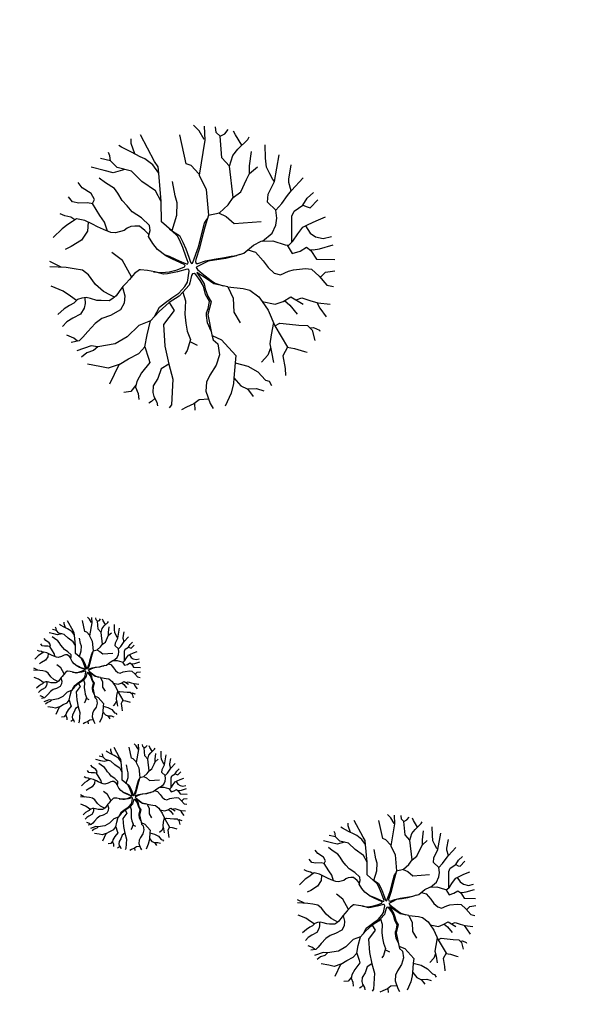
# Model space of a CAD drawing. Extents: x 99089 to 101049, y 99298 to 100905.
# Drawn here: x 100249.4 to 100342, y 99825.6 to 99987.9 of the extents above; entities that cross this region are included whole.
import ezdxf

# ---------------------------------------------------------------- set-up
doc = ezdxf.new("R2010")
doc.units = 0
for name, color, linetype in [('Survey Exist Alignments', 7, 'Continuous'), ('Survey Exist Pavement', 7, 'Continuous'), ('Survey Exist Surface', 7, 'Continuous'), ('Survey Exist Trees', 7, 'Continuous')]:
    doc.layers.add(name, color=color, linetype=linetype)

msp = doc.modelspace()

# ---------------------------------------------------------------- linework, layer by layer
at = {"layer": 'Survey Exist Alignments'}
msp.add_arc((104126.05, 103414.75), 5072.41, 220.50332, 222.69721, dxfattribs=at)
at = {"layer": 'Survey Exist Pavement'}
for radius in [5061.41, 5083.41]:
    msp.add_arc((104126.05, 103414.75), radius, 220.50332, 222.69721, dxfattribs=at)
at = {"layer": 'Survey Exist Surface'}
msp.add_arc((104126.05, 103414.75), 5091.41, 220.50332, 222.69721, dxfattribs=at)
at = {"layer": 'Survey Exist Trees'}
for points in [[(100279.53, 99968.33), (100278.7, 99969.75), (100277.81, 99970.68)], [(100279.54, 99970.53), (100279.63, 99968.19), (100278.7, 99962.49), (100279.86, 99960.11), (100280.22, 99955.95), (100282.05, 99956.33), (100283.44, 99957.61), (100284.27, 99958.8), (100283.7, 99963.96), (100282.42, 99965.34), (100282.13, 99968.85), (100281.52, 99969.45), (100281.4, 99970.37)], [(100282.13, 99968.85), (100282.93, 99969.23), (100283.45, 99969.93)], [(100268.17, 99965.97), (100267.57, 99967.67), (100267.58, 99968.42)], [(100272.54, 99954.82), (100272.48, 99958.17), (100272.1, 99962.81), (100272.02, 99963.83), (100271.43, 99964.7), (100269.1, 99969.08)], [(100278.64, 99962.71), (100277.41, 99964.04), (100276.57, 99964.36), (100275.56, 99969.11)], [(100283.7, 99963.95), (100284.21, 99965.71), (100285.04, 99966.76), (100286.68, 99968.33), (100286.88, 99968.76)], [(100285.68, 99967.38), (100284.67, 99969.07), (100284.34, 99969.69)], [(100272.1, 99962.81), (100271.15, 99964.16), (100269.81, 99965.13), (100269.06, 99965.5), (100267.64, 99966.25), (100266, 99967.07), (100265.59, 99967.35)], [(100291.02, 99961.46), (100290.77, 99961.75), (100290.25, 99962.72), (100289.73, 99963.77), (100289.58, 99965.26), (100289.5, 99967.42)], [(100272.48, 99958.17), (100271.58, 99959.9), (100269.35, 99961.47), (100267.64, 99963.11), (100265.32, 99963.71), (100264.21, 99964.83), (100262.56, 99965.19)], [(100264.21, 99964.83), (100264.11, 99965.66), (100263.87, 99966.21)], [(100286.97, 99962.73), (100286.97, 99963.99), (100287.27, 99966.38)], [(100289.09, 99951.68), (100290.68, 99952.96), (100291.28, 99954.31), (100291.42, 99955.44), (100291.28, 99956.74), (100289.87, 99958.05), (100289.99, 99959.35), (100291.02, 99961.46), (100291.78, 99965.81)], [(100266.54, 99963.4), (100264.65, 99962.89), (100263.16, 99963.27), (100261.06, 99963.8)], [(100284.27, 99958.82), (100285.54, 99959.74), (100286.44, 99961.76), (100286.97, 99962.73), (100288.24, 99963.84)], [(100293.77, 99959.89), (100293.38, 99961.3), (100293.38, 99961.82), (100293.78, 99964.16)], [(100271.89, 99950.32), (100271.89, 99950.32), (100271.12, 99951.31), (100270.45, 99952.44), (100270.67, 99953.41), (100270.6, 99954.23), (100269.26, 99955.5), (100267.77, 99956.47), (100266.95, 99957.44), (100266.13, 99958.34), (100265.39, 99959.53), (100264.87, 99960.28), (100263.38, 99961.25), (100262.33, 99962)], [(100291.28, 99956.75), (100292.25, 99957.87), (100293.15, 99959.14), (100293.83, 99959.96), (100295.72, 99962.04)], [(100263.72, 99953.31), (100263.21, 99954.76), (100262.47, 99955.88), (100261.28, 99957.82), (100261.58, 99958.49), (100261.06, 99959.46), (100259.57, 99960.43), (100258.9, 99961.3)], [(100274.28, 99953.4), (100275.08, 99955.94), (100275.09, 99957.96), (100274.79, 99959.08), (100274.35, 99961.47)], [(100261.29, 99957.8), (100260.46, 99957.97), (100259.04, 99957.9), (100258, 99958.12), (100257.35, 99958.93)], [(100293.88, 99951.52), (100293.89, 99955.75), (100294.24, 99956.6), (100295.68, 99957.56), (100296.41, 99958.73), (100297.42, 99959.65)], [(100295.69, 99957.57), (100296.36, 99957.27), (100296.88, 99957.12), (100298.12, 99958.44)], [(100270.51, 99952.72), (100269.85, 99953.41), (100268.96, 99954.15), (100268.21, 99954.15), (100267.54, 99954.08), (100266.94, 99953.78), (100266.42, 99953.41), (100265, 99953.04), (100264.25, 99953.11), (100263.06, 99953.56), (100262.09, 99954.01), (100261.27, 99954.46), (100260, 99955.06), (100258.66, 99955.36), (100257.99, 99954.91), (100257.24, 99954.39), (100256.27, 99953.72), (100254.8, 99952.29)], [(100258.35, 99955.15), (100257.69, 99955.58), (100256.72, 99955.81), (100255.99, 99956.14)], [(100273.87, 99953.65), (100274.81, 99953.06), (100275.5, 99952.63), (100276.05, 99951.5), (100276.54, 99950.41), (100277.01, 99949.05), (100277.3, 99948.23), (100277.44, 99948.04), (100277.65, 99948.1), (100277.86, 99948.64), (100278.19, 99949.55), (100278.63, 99950.74), (100278.99, 99952.2), (100279.32, 99953.59), (100279.6, 99954.61), (100280.02, 99955.32)], [(100280.22, 99955.95), (100279.62, 99953.99), (100279.23, 99952.35), (100278.77, 99950.52), (100278.19, 99948.65), (100278.1, 99948.36), (100278.22, 99948.03), (100278.48, 99948), (100279.76, 99948.45), (100281.19, 99948.73), (100282.85, 99948.99), (100283.93, 99949.23), (100284.86, 99949.33)], [(100281.88, 99956.3), (100283.11, 99955.71), (100284.43, 99954.57), (100288.84, 99954.91)], [(100285.37, 99949.5), (100286.04, 99949.73), (100287.61, 99951), (100288.88, 99951.67), (100290.75, 99951.75), (100292.76, 99951.07), (100293.36, 99951), (100294.03, 99951.67), (100294.85, 99952.86), (100295.68, 99953.98), (100296.57, 99954.43), (100297.84, 99955.03), (100299.4, 99955.66)], [(100260.55, 99954.8), (100260.45, 99953.34), (100259.47, 99951.85), (100257.75, 99950.8), (100256.79, 99950.29)], [(100273.01, 99949.49), (100273.78, 99949.23), (100274.83, 99948.73), (100275.81, 99948.3), (100276.66, 99947.94), (100276.86, 99947.95), (100276.94, 99948.18), (100276.61, 99949.07), (100276.03, 99950.64), (100275.49, 99951.91), (100275.15, 99952.52), (100274.16, 99953.4), (100272.54, 99954.82)], [(100296.1, 99954.19), (100296.87, 99953.01), (100297.76, 99952.41), (100299.03, 99952.11), (100300.37, 99952.43)], [(100293.11, 99951.03), (100293.95, 99949.65), (100295.22, 99950.03), (100296.27, 99950.7), (100297.01, 99950.17), (100297.9, 99948.75), (100300.89, 99948.66)], [(100296.84, 99950.29), (100297.39, 99950.25), (100298.43, 99950.4), (100300.63, 99951.06)], [(100267.64, 99945.82), (100266.15, 99948.49), (100264.43, 99949.81)], [(100271.26, 99946.67), (100272.59, 99946.53), (100273.78, 99946.65), (100275.1, 99946.98), (100276.3, 99947.49), (100276.42, 99947.7), (100276.27, 99947.86), (100274.34, 99948.73), (100273.27, 99949.29), (100271.89, 99950.32)], [(100285.37, 99949.5), (100284.38, 99949.16), (100283.07, 99948.84), (100281.63, 99948.6), (100280.2, 99948.39), (100279.23, 99947.92), (100278.32, 99947.49), (100278.22, 99947.35), (100278.46, 99947.03), (100279.23, 99946.41), (100280.68, 99945.25), (100281.34, 99944.79), (100282.62, 99944.38)], [(100286.68, 99950.26), (100287.91, 99949.88), (100289.17, 99948.46), (100289.99, 99947.34), (100290.96, 99946.45), (100292, 99946.15), (100293.35, 99946.74), (100294.17, 99946.97), (100296.11, 99947.19), (100297.08, 99947.11), (100298.35, 99945.92), (100299.61, 99944.5), (100300.72, 99944.23)], [(100264.84, 99942.49), (100264.23, 99942.81), (100263.04, 99943.41), (100261.77, 99944.6), (100260.58, 99946.17), (100259.61, 99946.92), (100258.27, 99947.14), (100256.93, 99947.37), (100254.27, 99947.5)], [(100256.12, 99947.41), (100254.29, 99948.35)], [(100271.43, 99939.35), (100272.25, 99940.86), (100273.2, 99941.62), (100274.25, 99942.38), (100275.36, 99943.16), (100276.39, 99944.28), (100276.78, 99944.99), (100277.1, 99946.78), (100277, 99947.05), (100276.73, 99947.11), (100275.16, 99946.66), (100273.54, 99946.31), (100272.86, 99946.25), (100271.47, 99946.63), (100270.26, 99946.86), (100269.1, 99946.97)], [(100269.1, 99946.97), (100268.94, 99946.99), (100268.12, 99946.39), (100267.3, 99945.42), (100266.7, 99944.75), (100266.25, 99944.23), (100265.65, 99943.41), (100265.12, 99942.73), (100264.6, 99942.29), (100264, 99941.91), (100262.66, 99941.99), (100261.99, 99941.99), (100260.94, 99942.29), (100260.2, 99942.44), (100259.53, 99942.36), (100258.78, 99942.14), (100258.18, 99941.54), (100257.51, 99941.17), (100256.61, 99940.58), (100255.58, 99939.66)], [(100280.67, 99936.97), (100280.07, 99938.31), (100279.94, 99939.53), (100279.91, 99939.95), (100280.16, 99940.66), (100280.39, 99941.8), (100279.74, 99942.92), (100279.41, 99944.31), (100278.89, 99945.23), (100278.18, 99946.23), (100277.92, 99946.39), (100277.65, 99946.33), (100277.47, 99946.03), (100277.17, 99944.84), (100277.08, 99944.48), (100276.03, 99943.31), (100275.46, 99942.69), (100273.82, 99941.65), (100272.16, 99940.17), (100270.77, 99938.61)], [(100283.42, 99944.21), (100281.1, 99944.67), (100280.04, 99945.46), (100278.33, 99946.52), (100278.97, 99945.54), (100279.53, 99944.67), (100279.71, 99943.86), (100280.12, 99942.66), (100280.65, 99941.75), (100280.12, 99939.69), (100280.8, 99936.35)], [(100298.51, 99945.73), (100299.39, 99946.59), (100300.92, 99946.8)], [(100258.63, 99941.99), (100257.66, 99942.67), (100256.47, 99943.49), (100254.47, 99944.32)], [(100266.18, 99944.13), (100266.54, 99942.73), (100266.46, 99941.54), (100265.86, 99940.42), (100264.22, 99939.52), (100262.8, 99939), (100261.68, 99938.18), (100260.48, 99936.91), (100259.66, 99935.94), (100259.06, 99935.35), (100257.75, 99935.09)], [(100283.42, 99944.21), (100285.91, 99943.92), (100287.02, 99943.67), (100288.49, 99942.56), (100289.02, 99941.79), (100289.98, 99940.37), (100291.1, 99937.82), (100293.15, 99934.31), (100292.42, 99932.93), (100292.78, 99930.82), (100292.84, 99929.69)], [(100283.42, 99944.21), (100284.26, 99942.36), (100284.37, 99940.07), (100285.41, 99938.29)], [(100260.03, 99942.42), (100260.05, 99941.47), (100259.89, 99940.72), (100259.3, 99939.75), (100258.02, 99939.08), (100257.05, 99938.48), (100256.36, 99937.69)], [(100276.03, 99943.31), (100276.47, 99941.9), (100276.39, 99939.74), (100276.53, 99938.24), (100276.75, 99936.97), (100277.27, 99935.56), (100276.75, 99933.76), (100276.37, 99933.17)], [(100289.02, 99941.79), (100291.17, 99941.37), (100292.44, 99941.82), (100293.71, 99942.56), (100295.72, 99941.36)], [(100294.57, 99942.05), (100295.5, 99942.41), (100296.84, 99941.96), (100298.11, 99941.59), (100300.15, 99941.38)], [(100273.82, 99941.65), (100274.63, 99940.35), (100272.87, 99938.02), (100273.08, 99934.51), (100273.76, 99931.55), (100274.42, 99929.06), (100274.16, 99924.91), (100273.8, 99924.4)], [(100292.69, 99941.96), (100293.56, 99941.22), (100294.75, 99939.72)], [(100297.95, 99941.64), (100298.48, 99940.69), (100299.49, 99939.3)], [(100264.08, 99928.34), (100265.6, 99931.48), (100267.15, 99932.42), (100268.85, 99933.29), (100269.82, 99934.36), (100270.18, 99936.37), (100270.77, 99938.61), (100268.86, 99937.89), (100266.94, 99936), (100264.98, 99934.89), (100262.12, 99934.39), (100261.04, 99934.52), (100258.68, 99933.71)], [(100290.87, 99938.36), (100290.49, 99936.37), (100290.26, 99934.87), (100290.55, 99933.53), (100290.85, 99931.81)], [(100291.1, 99937.82), (100291.91, 99938.23), (100293.47, 99938.08), (100295.04, 99937.93), (100296.46, 99937.85), (100297.2, 99937.11), (100297.66, 99935.44)], [(100296.83, 99937.48), (100297.43, 99937.56), (100298.4, 99937.11), (100298.48, 99936.95)], [(100258.8, 99935.3), (100258.22, 99935.8), (100257.06, 99936.29)], [(100280.8, 99936.35), (100281, 99935.55), (100281.75, 99934.88), (100282.04, 99933.09), (100281.52, 99931.37), (100280.47, 99929.73), (100279.94, 99928.61), (100279.79, 99927.12), (100280.53, 99925.1), (100281.01, 99924.28)], [(100280.83, 99936.21), (100282.36, 99935.54), (100284.73, 99932.94), (100284.58, 99931.74), (100284.41, 99929.23), (100284.33, 99928.39), (100283.95, 99926.8), (100282.98, 99924.65)], [(100262.11, 99934.39), (100261.45, 99933.78), (100260.32, 99933.4), (100259.45, 99932.7)], [(100269.82, 99934.36), (100270.4, 99932.5), (100270.62, 99931.83), (100269.27, 99930.11), (100268.52, 99928.69), (100268.3, 99927.8), (100268.74, 99926.75), (100268.82, 99925.74)], [(100277.19, 99935.27), (100277.5, 99935.11), (100278.39, 99934.66)], [(100290.41, 99934.16), (100289.95, 99933.01), (100288.91, 99931.89)], [(100293.14, 99934.3), (100294.29, 99934.12), (100295.93, 99933.6), (100296.37, 99933.5)], [(100265.6, 99931.48), (100263.83, 99930.86), (100262.48, 99931.16), (100260.46, 99931.53)], [(100273.76, 99931.55), (100272.48, 99930.78), (100271.96, 99929.21), (100271.21, 99928.02), (100271.13, 99926.9), (100271.28, 99926.23), (100271.8, 99925.33), (100271.89, 99924.73)], [(100284.58, 99931.74), (100286.65, 99931.24), (100288.33, 99930.29), (100289.57, 99928.9), (100290.17, 99928.75), (100290.57, 99928.07)], [(100284.41, 99929.3), (100285.54, 99928.01), (100286.58, 99927.48), (100288.08, 99927.56), (100289.3, 99927.17)], [(100268.37, 99928.08), (100267.55, 99927.05), (100266.38, 99926.9)], [(100286.64, 99927.49), (100287.56, 99926.26)], [(100271.44, 99925.94), (100270.9, 99925.41), (100270.46, 99925.14)], [(100280.27, 99925.81), (100278.74, 99925.7), (100277.84, 99925.03), (100276.65, 99924.51), (100275.85, 99924.09)], [(100277.94, 99925.1), (100278, 99924.03)], [(100258.32, 99887.19), (100257.96, 99887.7), (100257.46, 99888.06), (100257.18, 99888.2), (100256.64, 99888.48), (100256.03, 99888.79), (100255.88, 99888.9)], [(100256.84, 99888.38), (100256.62, 99889.02), (100256.62, 99889.3)], [(100258.48, 99884.2), (100258.46, 99885.46), (100258.32, 99887.19), (100258.28, 99887.58), (100258.07, 99887.9), (100257.19, 99889.54)], [(100260.77, 99887.16), (100260.31, 99887.65), (100259.99, 99887.78), (100259.61, 99889.56)], [(100261.1, 99889.26), (100260.79, 99889.8), (100260.46, 99890.15)], [(100261.11, 99890.09), (100261.14, 99889.21), (100260.79, 99887.07), (100261.23, 99886.18), (100261.36, 99884.62), (100262.05, 99884.76), (100262.57, 99885.25), (100262.88, 99885.69), (100262.67, 99887.63), (100262.19, 99888.14), (100262.08, 99889.46), (100261.85, 99889.68), (100261.8, 99890.03)], [(100262.08, 99889.46), (100262.38, 99889.6), (100262.57, 99889.87)], [(100262.67, 99887.62), (100262.86, 99888.28), (100263.17, 99888.68), (100263.78, 99889.26), (100263.86, 99889.42)], [(100263.41, 99888.91), (100263.03, 99889.54), (100262.91, 99889.77)], [(100265.41, 99886.69), (100265.32, 99886.8), (100265.12, 99887.16), (100264.93, 99887.55), (100264.87, 99888.11), (100264.84, 99888.92)], [(100256.23, 99887.42), (100255.52, 99887.23), (100254.96, 99887.37), (100254.18, 99887.57)], [(100258.46, 99885.46), (100258.12, 99886.1), (100257.28, 99886.69), (100256.64, 99887.31), (100255.77, 99887.53), (100255.36, 99887.95), (100254.74, 99888.09)], [(100255.36, 99887.95), (100255.32, 99888.26), (100255.23, 99888.47)], [(100262.88, 99885.7), (100263.36, 99886.04), (100263.69, 99886.8), (100263.89, 99887.16), (100264.37, 99887.58)], [(100263.89, 99887.16), (100263.89, 99887.64), (100264.01, 99888.53)], [(100264.69, 99883.02), (100265.28, 99883.5), (100265.51, 99884.01), (100265.56, 99884.43), (100265.51, 99884.92), (100264.98, 99885.41), (100265.02, 99885.9), (100265.41, 99886.69), (100265.7, 99888.32)], [(100266.44, 99886.1), (100266.3, 99886.63), (100266.3, 99886.82), (100266.45, 99887.7)], [(100254.26, 99885.32), (100253.95, 99885.38), (100253.42, 99885.35), (100253.03, 99885.44), (100252.78, 99885.74)], [(100255.17, 99883.63), (100254.98, 99884.17), (100254.7, 99884.59), (100254.26, 99885.32), (100254.37, 99885.57), (100254.18, 99885.94), (100253.62, 99886.3), (100253.37, 99886.63)], [(100258.24, 99882.51), (100258.24, 99882.51), (100257.95, 99882.88), (100257.7, 99883.3), (100257.78, 99883.67), (100257.75, 99883.98), (100257.25, 99884.45), (100256.69, 99884.82), (100256.38, 99885.18), (100256.08, 99885.52), (100255.8, 99885.97), (100255.6, 99886.25), (100255.04, 99886.61), (100254.65, 99886.89)], [(100259.13, 99883.66), (100259.43, 99884.62), (100259.44, 99885.37), (100259.32, 99885.79), (100259.16, 99886.69)], [(100265.51, 99884.92), (100265.87, 99885.34), (100266.21, 99885.82), (100266.46, 99886.12), (100267.17, 99886.91)], [(100266.48, 99882.96), (100266.49, 99884.55), (100266.62, 99884.86), (100267.16, 99885.23), (100267.43, 99885.66), (100267.81, 99886.01)], [(100267.16, 99885.23), (100267.41, 99885.12), (100267.61, 99885.06), (100268.07, 99885.56)], [(100257.72, 99883.41), (100257.47, 99883.67), (100257.14, 99883.95), (100256.86, 99883.95), (100256.61, 99883.92), (100256.38, 99883.81), (100256.19, 99883.67), (100255.65, 99883.53), (100255.37, 99883.56), (100254.93, 99883.73), (100254.56, 99883.89), (100254.25, 99884.06), (100253.78, 99884.29), (100253.28, 99884.4), (100253.02, 99884.23), (100252.74, 99884.04), (100252.38, 99883.78), (100251.83, 99883.25)], [(100253.16, 99884.32), (100252.91, 99884.48), (100252.55, 99884.57), (100252.27, 99884.69)], [(100253.98, 99884.19), (100253.95, 99883.64), (100253.58, 99883.08), (100252.94, 99882.69), (100252.58, 99882.5)], [(100258.66, 99882.2), (100258.95, 99882.1), (100259.34, 99881.91), (100259.71, 99881.75), (100260.03, 99881.62), (100260.1, 99881.62), (100260.13, 99881.71), (100260.01, 99882.04), (100259.79, 99882.63), (100259.59, 99883.11), (100259.46, 99883.34), (100259.09, 99883.66), (100258.48, 99884.2)], [(100258.98, 99883.76), (100259.33, 99883.54), (100259.59, 99883.38), (100259.8, 99882.95), (100259.98, 99882.54), (100260.16, 99882.03), (100260.26, 99881.73), (100260.32, 99881.66), (100260.4, 99881.68), (100260.48, 99881.88), (100260.6, 99882.22), (100260.76, 99882.67), (100260.9, 99883.22), (100261.02, 99883.74), (100261.13, 99884.12), (100261.29, 99884.38)], [(100261.36, 99884.62), (100261.13, 99883.89), (100260.99, 99883.27), (100260.82, 99882.58), (100260.6, 99881.88), (100260.57, 99881.78), (100260.61, 99881.65), (100260.71, 99881.64), (100261.19, 99881.81), (100261.72, 99881.92), (100262.35, 99882.01), (100262.75, 99882.1), (100263.1, 99882.14)], [(100261.98, 99884.75), (100262.45, 99884.53), (100262.94, 99884.1), (100264.59, 99884.23)], [(100263.29, 99882.2), (100263.54, 99882.29), (100264.13, 99882.77), (100264.61, 99883.02), (100265.31, 99883.05), (100266.06, 99882.79), (100266.29, 99882.76), (100266.54, 99883.02), (100266.85, 99883.46), (100267.16, 99883.88), (100267.49, 99884.05), (100267.97, 99884.28), (100268.55, 99884.51)], [(100267.31, 99883.96), (100267.6, 99883.52), (100267.94, 99883.3), (100268.41, 99883.18), (100268.92, 99883.3)], [(100256.64, 99880.82), (100256.08, 99881.83), (100255.44, 99882.32)], [(100258, 99881.14), (100258.5, 99881.09), (100258.95, 99881.14), (100259.44, 99881.26), (100259.89, 99881.45), (100259.93, 99881.53), (100259.88, 99881.59), (100259.15, 99881.91), (100258.76, 99882.12), (100258.24, 99882.51)], [(100263.29, 99882.2), (100262.92, 99882.08), (100262.43, 99881.95), (100261.89, 99881.87), (100261.35, 99881.79), (100260.99, 99881.61), (100260.65, 99881.45), (100260.61, 99881.4), (100260.7, 99881.28), (100260.99, 99881.04), (100261.53, 99880.61), (100261.78, 99880.44), (100262.26, 99880.28)], [(100263.78, 99882.49), (100264.24, 99882.35), (100264.72, 99881.81), (100265.02, 99881.39), (100265.39, 99881.06), (100265.78, 99880.95), (100266.28, 99881.17), (100266.59, 99881.25), (100267.32, 99881.34), (100267.68, 99881.31), (100268.16, 99880.86), (100268.63, 99880.33), (100269.05, 99880.23)], [(100266.19, 99882.78), (100266.51, 99882.26), (100266.99, 99882.4), (100267.38, 99882.65), (100267.66, 99882.46), (100267.99, 99881.92), (100269.11, 99881.89)], [(100267.59, 99882.5), (100267.8, 99882.48), (100268.19, 99882.54), (100269.01, 99882.79)], [(100255.59, 99879.57), (100255.36, 99879.69), (100254.92, 99879.92), (100254.44, 99880.37), (100254, 99880.96), (100253.63, 99881.24), (100253.13, 99881.32), (100252.63, 99881.4), (100251.63, 99881.45)], [(100252.32, 99881.42), (100251.64, 99881.77)], [(100257.19, 99881.26), (100257.13, 99881.26), (100256.82, 99881.04), (100256.51, 99880.67), (100256.29, 99880.42), (100256.12, 99880.23), (100255.9, 99879.92), (100255.7, 99879.67), (100255.5, 99879.5), (100255.28, 99879.36), (100254.78, 99879.39), (100254.52, 99879.39), (100254.13, 99879.5), (100253.85, 99879.56), (100253.6, 99879.53), (100253.32, 99879.44), (100253.1, 99879.22), (100252.84, 99879.08), (100252.51, 99878.86), (100252.12, 99878.51)], [(100258.06, 99878.4), (100258.37, 99878.96), (100258.73, 99879.25), (100259.12, 99879.53), (100259.54, 99879.83), (100259.93, 99880.24), (100260.07, 99880.51), (100260.19, 99881.18), (100260.15, 99881.29), (100260.05, 99881.31), (100259.46, 99881.14), (100258.85, 99881.01), (100258.6, 99880.98), (100258.08, 99881.13), (100257.63, 99881.21), (100257.19, 99881.26)], [(100261.53, 99877.5), (100261.3, 99878.01), (100261.26, 99878.46), (100261.24, 99878.62), (100261.34, 99878.89), (100261.43, 99879.31), (100261.18, 99879.74), (100261.06, 99880.26), (100260.86, 99880.6), (100260.6, 99880.98), (100260.5, 99881.04), (100260.4, 99881.02), (100260.33, 99880.9), (100260.22, 99880.46), (100260.18, 99880.32), (100259.79, 99879.88), (100259.58, 99879.65), (100258.96, 99879.26), (100258.34, 99878.7), (100257.82, 99878.12)], [(100262.56, 99880.22), (100261.69, 99880.39), (100261.29, 99880.69), (100260.65, 99881.09), (100260.89, 99880.72), (100261.1, 99880.39), (100261.17, 99880.09), (100261.32, 99879.64), (100261.52, 99879.3), (100261.32, 99878.52), (100261.58, 99877.27)], [(100268.22, 99880.79), (100268.55, 99881.11), (100269.12, 99881.19)], [(100253.26, 99879.39), (100252.9, 99879.64), (100252.45, 99879.95), (100251.7, 99880.26)], [(100253.79, 99879.55), (100253.8, 99879.19), (100253.74, 99878.91), (100253.51, 99878.55), (100253.04, 99878.3), (100252.67, 99878.07), (100252.41, 99877.78)], [(100256.09, 99880.19), (100256.23, 99879.67), (100256.2, 99879.22), (100255.98, 99878.8), (100255.36, 99878.46), (100254.83, 99878.27), (100254.41, 99877.96), (100253.96, 99877.48), (100253.65, 99877.12), (100253.43, 99876.9), (100252.93, 99876.8)], [(100258.96, 99879.26), (100259.26, 99878.77), (100258.61, 99877.9), (100258.68, 99876.58), (100258.94, 99875.47), (100259.19, 99874.54), (100259.09, 99872.98), (100258.95, 99872.79)], [(100259.79, 99879.88), (100259.95, 99879.35), (100259.92, 99878.54), (100259.98, 99877.98), (100260.06, 99877.51), (100260.26, 99876.97), (100260.06, 99876.3), (100259.92, 99876.08)], [(100262.56, 99880.22), (100263.49, 99880.11), (100263.91, 99880.02), (100264.46, 99879.6), (100264.66, 99879.31), (100265.02, 99878.78), (100265.44, 99877.82), (100266.21, 99876.51), (100265.93, 99875.99), (100266.07, 99875.2), (100266.09, 99874.77)], [(100262.56, 99880.22), (100262.88, 99879.53), (100262.92, 99878.67), (100263.31, 99878)], [(100264.66, 99879.31), (100265.47, 99879.15), (100265.94, 99879.32), (100266.42, 99879.6), (100267.17, 99879.15)], [(100266.04, 99879.38), (100266.36, 99879.1), (100266.81, 99878.54)], [(100266.74, 99879.41), (100267.09, 99879.54), (100267.59, 99879.38), (100268.07, 99879.24), (100268.83, 99879.16)], [(100268.01, 99879.25), (100268.21, 99878.9), (100268.59, 99878.38)], [(100255.31, 99874.27), (100255.88, 99875.44), (100256.46, 99875.8), (100257.1, 99876.12), (100257.46, 99876.53), (100257.6, 99877.28), (100257.82, 99878.12), (100257.1, 99877.85), (100256.38, 99877.14), (100255.65, 99876.73), (100254.57, 99876.54), (100254.17, 99876.59), (100253.28, 99876.28)], [(100265.35, 99878.02), (100265.21, 99877.28), (100265.12, 99876.72), (100265.24, 99876.21), (100265.35, 99875.57)], [(100265.44, 99877.82), (100265.74, 99877.98), (100266.33, 99877.92), (100266.92, 99877.86), (100267.45, 99877.84), (100267.73, 99877.56), (100267.9, 99876.93)], [(100267.59, 99877.7), (100267.81, 99877.72), (100268.18, 99877.56), (100268.21, 99877.5)], [(100253.33, 99876.88), (100253.11, 99877.06), (100252.68, 99877.25)], [(100254.57, 99876.54), (100254.32, 99876.31), (100253.9, 99876.17), (100253.57, 99875.9)], [(100257.46, 99876.53), (100257.68, 99875.83), (100257.76, 99875.58), (100257.26, 99874.93), (100256.97, 99874.4), (100256.89, 99874.07), (100257.06, 99873.67), (100257.08, 99873.29)], [(100260.22, 99876.87), (100260.34, 99876.81), (100260.67, 99876.64)], [(100261.58, 99877.27), (100261.65, 99876.97), (100261.93, 99876.72), (100262.04, 99876.05), (100261.85, 99875.4), (100261.45, 99874.79), (100261.26, 99874.37), (100261.2, 99873.81), (100261.48, 99873.05), (100261.66, 99872.74)], [(100261.59, 99877.22), (100262.16, 99876.97), (100263.05, 99875.99), (100262.99, 99875.54), (100262.93, 99874.6), (100262.9, 99874.29), (100262.76, 99873.69), (100262.4, 99872.89)], [(100265.18, 99876.45), (100265.01, 99876.02), (100264.62, 99875.6)], [(100266.21, 99876.5), (100266.64, 99876.44), (100267.25, 99876.24), (100267.42, 99876.2)], [(100255.88, 99875.44), (100255.21, 99875.21), (100254.71, 99875.33), (100253.95, 99875.46)], [(100256.92, 99874.17), (100256.61, 99873.79), (100256.17, 99873.73)], [(100258.94, 99875.47), (100258.46, 99875.18), (100258.26, 99874.6), (100257.98, 99874.15), (100257.95, 99873.73), (100258.01, 99873.48), (100258.2, 99873.14), (100258.24, 99872.92)], [(100262.93, 99874.63), (100263.36, 99874.14), (100263.75, 99873.95), (100264.31, 99873.97), (100264.77, 99873.83)], [(100262.99, 99875.54), (100263.77, 99875.36), (100264.4, 99875), (100264.87, 99874.48), (100265.09, 99874.42), (100265.24, 99874.17)], [(100258.07, 99873.37), (100257.87, 99873.17), (100257.7, 99873.07)], [(100261.38, 99873.32), (100260.81, 99873.28), (100260.47, 99873.03), (100260.02, 99872.83), (100259.72, 99872.67)], [(100260.51, 99873.05), (100260.53, 99872.65)], [(100263.77, 99873.95), (100264.11, 99873.49)], [(100268.74, 99868.53), (100268.43, 99869.06), (100268.09, 99869.41)], [(100268.74, 99869.36), (100268.77, 99868.48), (100268.43, 99866.34), (100268.86, 99865.45), (100269, 99863.89), (100269.68, 99864.03), (100270.2, 99864.51), (100270.52, 99864.96), (100270.3, 99866.89), (100269.82, 99867.41), (100269.71, 99868.73), (100269.48, 99868.95), (100269.44, 99869.29)], [(100262.99, 99867.22), (100262.95, 99867.53), (100262.86, 99867.73)], [(100265.95, 99866.46), (100265.59, 99866.96), (100265.09, 99867.33), (100264.81, 99867.47), (100264.28, 99867.75), (100263.67, 99868.06), (100263.51, 99868.16)], [(100264.48, 99867.65), (100264.25, 99868.28), (100264.26, 99868.56)], [(100266.12, 99863.46), (100266.09, 99864.72), (100265.95, 99866.46), (100265.92, 99866.84), (100265.7, 99867.17), (100264.83, 99868.81)], [(100268.41, 99866.42), (100267.94, 99866.92), (100267.63, 99867.04), (100267.25, 99868.82)], [(100269.71, 99868.73), (100270.01, 99868.87), (100270.21, 99869.13)], [(100270.3, 99866.89), (100270.49, 99867.55), (100270.8, 99867.94), (100271.42, 99868.53), (100271.49, 99868.69)], [(100271.05, 99868.17), (100270.66, 99868.81), (100270.54, 99869.04)], [(100271.53, 99866.43), (100271.53, 99866.9), (100271.64, 99867.8)], [(100272.32, 99862.29), (100272.92, 99862.77), (100273.14, 99863.27), (100273.2, 99863.7), (100273.14, 99864.19), (100272.61, 99864.68), (100272.66, 99865.16), (100273.05, 99865.95), (100273.33, 99867.58)], [(100273.05, 99865.95), (100272.95, 99866.06), (100272.76, 99866.43), (100272.56, 99866.82), (100272.51, 99867.38), (100272.48, 99868.19)], [(100263.86, 99866.68), (100263.16, 99866.49), (100262.6, 99866.63), (100261.81, 99866.83)], [(100265.87, 99861.77), (100265.87, 99861.77), (100265.58, 99862.15), (100265.33, 99862.57), (100265.42, 99862.93), (100265.39, 99863.24), (100264.89, 99863.72), (100264.33, 99864.08), (100264.02, 99864.45), (100263.71, 99864.78), (100263.43, 99865.23), (100263.24, 99865.51), (100262.68, 99865.88), (100262.29, 99866.16)], [(100266.09, 99864.72), (100265.76, 99865.37), (100264.92, 99865.96), (100264.28, 99866.57), (100263.41, 99866.8), (100262.99, 99867.22), (100262.37, 99867.35)], [(100266.77, 99862.93), (100267.07, 99863.88), (100267.07, 99864.64), (100266.96, 99865.06), (100266.8, 99865.96)], [(100270.51, 99864.96), (100270.99, 99865.31), (100271.33, 99866.06), (100271.53, 99866.43), (100272, 99866.85)], [(100273.14, 99864.19), (100273.51, 99864.61), (100273.85, 99865.08), (100274.1, 99865.39), (100274.81, 99866.17)], [(100274.08, 99865.37), (100273.93, 99865.89), (100273.93, 99866.09), (100274.08, 99866.96)], [(100261.9, 99864.58), (100261.59, 99864.64), (100261.05, 99864.62), (100260.66, 99864.7), (100260.42, 99865.01)], [(100262.81, 99862.9), (100262.62, 99863.44), (100262.34, 99863.86), (100261.89, 99864.59), (100262.01, 99864.84), (100261.81, 99865.2), (100261.25, 99865.57), (100261, 99865.89)], [(100274.12, 99862.23), (100274.12, 99863.81), (100274.25, 99864.13), (100274.79, 99864.49), (100275.07, 99864.93), (100275.45, 99865.28)], [(100274.8, 99864.49), (100275.05, 99864.38), (100275.24, 99864.32), (100275.71, 99864.82)], [(100265.36, 99862.68), (100265.11, 99862.93), (100264.77, 99863.21), (100264.49, 99863.21), (100264.24, 99863.19), (100264.02, 99863.07), (100263.82, 99862.93), (100263.29, 99862.79), (100263.01, 99862.82), (100262.56, 99862.99), (100262.2, 99863.16), (100261.89, 99863.33), (100261.42, 99863.55), (100260.91, 99863.66), (100260.66, 99863.5), (100260.38, 99863.3), (100260.02, 99863.05), (100259.46, 99862.51)], [(100260.8, 99863.59), (100260.55, 99863.75), (100260.18, 99863.83), (100259.91, 99863.96)], [(100261.62, 99863.46), (100261.58, 99862.91), (100261.22, 99862.35), (100260.57, 99861.96), (100260.21, 99861.77)], [(100266.29, 99861.46), (100266.58, 99861.37), (100266.97, 99861.18), (100267.34, 99861.02), (100267.66, 99860.88), (100267.74, 99860.89), (100267.77, 99860.97), (100267.64, 99861.31), (100267.43, 99861.89), (100267.22, 99862.37), (100267.09, 99862.6), (100266.72, 99862.93), (100266.12, 99863.46)], [(100266.62, 99863.02), (100266.97, 99862.8), (100267.23, 99862.64), (100267.43, 99862.22), (100267.62, 99861.81), (100267.79, 99861.3), (100267.9, 99860.99), (100267.95, 99860.92), (100268.03, 99860.94), (100268.11, 99861.15), (100268.24, 99861.49), (100268.4, 99861.93), (100268.54, 99862.48), (100268.66, 99863), (100268.77, 99863.38), (100268.92, 99863.65)], [(100269, 99863.89), (100268.77, 99863.15), (100268.63, 99862.54), (100268.45, 99861.85), (100268.24, 99861.15), (100268.2, 99861.04), (100268.25, 99860.92), (100268.34, 99860.91), (100268.83, 99861.07), (100269.36, 99861.18), (100269.98, 99861.28), (100270.39, 99861.37), (100270.74, 99861.4)], [(100269.62, 99864.02), (100270.08, 99863.8), (100270.58, 99863.37), (100272.23, 99863.5)], [(100270.93, 99861.47), (100271.18, 99861.56), (100271.77, 99862.03), (100272.24, 99862.28), (100272.94, 99862.31), (100273.7, 99862.06), (100273.92, 99862.03), (100274.18, 99862.28), (100274.48, 99862.73), (100274.79, 99863.15), (100275.13, 99863.32), (100275.61, 99863.54), (100276.19, 99863.78)], [(100274.95, 99863.23), (100275.24, 99862.78), (100275.58, 99862.56), (100276.05, 99862.45), (100276.55, 99862.57)], [(100264.28, 99860.09), (100263.72, 99861.09), (100263.08, 99861.59)], [(100265.64, 99860.41), (100266.13, 99860.36), (100266.58, 99860.4), (100267.08, 99860.52), (100267.53, 99860.71), (100267.57, 99860.79), (100267.51, 99860.85), (100266.79, 99861.18), (100266.39, 99861.39), (100265.87, 99861.77)], [(100270.93, 99861.47), (100270.56, 99861.34), (100270.07, 99861.22), (100269.52, 99861.13), (100268.99, 99861.05), (100268.62, 99860.88), (100268.29, 99860.72), (100268.25, 99860.66), (100268.34, 99860.54), (100268.63, 99860.31), (100269.17, 99859.87), (100269.42, 99859.7), (100269.9, 99859.55)], [(100271.42, 99861.75), (100271.88, 99861.61), (100272.35, 99861.08), (100272.66, 99860.66), (100273.02, 99860.32), (100273.41, 99860.21), (100273.92, 99860.43), (100274.23, 99860.52), (100274.96, 99860.6), (100275.32, 99860.57), (100275.79, 99860.12), (100276.27, 99859.59), (100276.68, 99859.49)], [(100273.83, 99862.04), (100274.15, 99861.53), (100274.62, 99861.67), (100275.01, 99861.92), (100275.29, 99861.72), (100275.63, 99861.19), (100276.75, 99861.15)], [(100275.23, 99861.77), (100275.43, 99861.75), (100275.83, 99861.8), (100276.65, 99862.05)], [(100259.96, 99860.68), (100259.27, 99861.04)], [(100263.23, 99858.84), (100263, 99858.96), (100262.55, 99859.18), (100262.08, 99859.63), (100261.63, 99860.22), (100261.27, 99860.5), (100260.76, 99860.58), (100260.26, 99860.67), (100259.27, 99860.72)], [(100260.9, 99858.65), (100260.54, 99858.91), (100260.09, 99859.21), (100259.34, 99859.52)], [(100264.83, 99860.52), (100264.77, 99860.53), (100264.46, 99860.3), (100264.15, 99859.94), (100263.93, 99859.69), (100263.76, 99859.49), (100263.53, 99859.18), (100263.34, 99858.93), (100263.14, 99858.76), (100262.92, 99858.62), (100262.41, 99858.65), (100262.16, 99858.65), (100261.77, 99858.76), (100261.49, 99858.82), (100261.24, 99858.79), (100260.96, 99858.71), (100260.73, 99858.49), (100260.48, 99858.35), (100260.14, 99858.12), (100259.75, 99857.78)], [(100263.73, 99859.45), (100263.87, 99858.93), (100263.84, 99858.48), (100263.61, 99858.06), (100263, 99857.73), (100262.46, 99857.53), (100262.04, 99857.22), (100261.6, 99856.75), (100261.29, 99856.38), (100261.06, 99856.16), (100260.57, 99856.07)], [(100265.7, 99857.66), (100266.01, 99858.23), (100266.36, 99858.51), (100266.76, 99858.8), (100267.18, 99859.09), (100267.56, 99859.51), (100267.7, 99859.78), (100267.83, 99860.45), (100267.79, 99860.55), (100267.69, 99860.57), (100267.1, 99860.4), (100266.49, 99860.27), (100266.24, 99860.25), (100265.71, 99860.39), (100265.26, 99860.48), (100264.83, 99860.52)], [(100269.17, 99856.77), (100268.94, 99857.27), (100268.89, 99857.73), (100268.88, 99857.89), (100268.97, 99858.15), (100269.06, 99858.58), (100268.82, 99859), (100268.69, 99859.52), (100268.5, 99859.87), (100268.23, 99860.24), (100268.13, 99860.3), (100268.03, 99860.28), (100267.96, 99860.17), (100267.85, 99859.72), (100267.82, 99859.59), (100267.42, 99859.15), (100267.21, 99858.92), (100266.6, 99858.52), (100265.97, 99857.97), (100265.45, 99857.39)], [(100270.2, 99859.49), (100269.33, 99859.66), (100268.93, 99859.95), (100268.29, 99860.35), (100268.53, 99859.98), (100268.74, 99859.66), (100268.81, 99859.35), (100268.96, 99858.9), (100269.16, 99858.56), (100268.96, 99857.79), (100269.21, 99856.54)], [(100270.2, 99859.49), (100271.13, 99859.37), (100271.55, 99859.28), (100272.1, 99858.87), (100272.3, 99858.58), (100272.66, 99858.04), (100273.08, 99857.09), (100273.84, 99855.77), (100273.57, 99855.25), (100273.7, 99854.46), (100273.73, 99854.04)], [(100270.2, 99859.49), (100270.51, 99858.79), (100270.55, 99857.93), (100270.94, 99857.27)], [(100275.86, 99860.05), (100276.19, 99860.38), (100276.76, 99860.45)], [(100261.42, 99858.81), (100261.43, 99858.46), (100261.37, 99858.18), (100261.15, 99857.81), (100260.67, 99857.56), (100260.31, 99857.34), (100260.05, 99857.04)], [(100266.6, 99858.52), (100266.9, 99858.04), (100266.24, 99857.16), (100266.32, 99855.85), (100266.57, 99854.74), (100266.82, 99853.8), (100266.72, 99852.25), (100266.59, 99852.06)], [(100267.42, 99859.15), (100267.59, 99858.62), (100267.56, 99857.81), (100267.61, 99857.25), (100267.7, 99856.77), (100267.89, 99856.24), (100267.69, 99855.57), (100267.55, 99855.34)], [(100272.3, 99858.58), (100273.1, 99858.42), (100273.58, 99858.59), (100274.06, 99858.87), (100274.81, 99858.42)], [(100273.67, 99858.64), (100274, 99858.36), (100274.44, 99857.8)], [(100274.38, 99858.67), (100274.73, 99858.81), (100275.23, 99858.64), (100275.71, 99858.5), (100276.47, 99858.42)], [(100275.64, 99858.52), (100275.84, 99858.16), (100276.22, 99857.64)], [(100310.6, 99856.36), (100310.07, 99857.25), (100309.52, 99857.83)], [(100260.96, 99856.14), (100260.75, 99856.33), (100260.31, 99856.51)], [(100262.94, 99853.53), (100263.51, 99854.71), (100264.1, 99855.06), (100264.73, 99855.39), (100265.1, 99855.79), (100265.23, 99856.54), (100265.45, 99857.39), (100264.74, 99857.11), (100264.02, 99856.41), (100263.28, 99855.99), (100262.21, 99855.8), (100261.8, 99855.85), (100260.92, 99855.55)], [(100269.21, 99856.54), (100269.29, 99856.24), (100269.57, 99855.99), (100269.68, 99855.31), (100269.48, 99854.67), (100269.09, 99854.05), (100268.89, 99853.63), (100268.84, 99853.07), (100269.11, 99852.32), (100269.29, 99852.01)], [(100269.23, 99856.49), (100269.8, 99856.23), (100270.69, 99855.26), (100270.63, 99854.81), (100270.57, 99853.87), (100270.54, 99853.55), (100270.39, 99852.96), (100270.03, 99852.15)], [(100272.99, 99857.29), (100272.85, 99856.54), (100272.76, 99855.98), (100272.87, 99855.48), (100272.98, 99854.84)], [(100273.08, 99857.09), (100273.38, 99857.24), (100273.97, 99857.19), (100274.55, 99857.13), (100275.09, 99857.1), (100275.37, 99856.82), (100275.53, 99856.19)], [(100275.23, 99856.96), (100275.45, 99856.99), (100275.81, 99856.82), (100275.84, 99856.76)], [(100303.5, 99854.88), (100303.12, 99855.94), (100303.12, 99856.41)], [(100306.23, 99847.92), (100306.19, 99850.01), (100305.95, 99852.91), (100305.9, 99853.54), (100305.53, 99854.09), (100304.08, 99856.83)], [(100310.04, 99852.84), (100309.27, 99853.67), (100308.75, 99853.88), (100308.11, 99856.85)], [(100310.6, 99857.73), (100310.66, 99856.27), (100310.08, 99852.71), (100310.8, 99851.22), (100311.02, 99848.62), (100312.17, 99848.86), (100313.04, 99849.66), (100313.56, 99850.4), (100313.2, 99853.63), (100312.4, 99854.49), (100312.22, 99856.68), (100311.84, 99857.06), (100311.76, 99857.63)], [(100312.22, 99856.68), (100312.72, 99856.92), (100313.05, 99857.36)], [(100313.2, 99853.62), (100313.52, 99854.72), (100314.03, 99855.38), (100315.06, 99856.35), (100315.19, 99856.62)], [(100314.44, 99855.76), (100313.81, 99856.82), (100313.6, 99857.2)], [(100262.21, 99855.8), (100261.96, 99855.57), (100261.54, 99855.43), (100261.21, 99855.17)], [(100263.51, 99854.71), (100262.85, 99854.48), (100262.35, 99854.59), (100261.59, 99854.73)], [(100265.1, 99855.79), (100265.31, 99855.09), (100265.4, 99854.84), (100264.89, 99854.2), (100264.61, 99853.67), (100264.53, 99853.33), (100264.69, 99852.94), (100264.72, 99852.56)], [(100266.57, 99854.74), (100266.1, 99854.45), (100265.9, 99853.86), (100265.62, 99853.41), (100265.59, 99852.99), (100265.64, 99852.74), (100265.84, 99852.41), (100265.87, 99852.18)], [(100267.86, 99856.13), (100267.97, 99856.07), (100268.31, 99855.9)], [(100270.63, 99854.81), (100271.41, 99854.62), (100272.04, 99854.26), (100272.5, 99853.74), (100272.73, 99853.69), (100272.88, 99853.43)], [(100272.82, 99855.72), (100272.65, 99855.28), (100272.25, 99854.86)], [(100273.84, 99855.77), (100274.27, 99855.7), (100274.89, 99855.51), (100275.05, 99855.47)], [(100301.02, 99854.17), (100300.96, 99854.69), (100300.8, 99855.03)], [(100305.95, 99852.91), (100305.35, 99853.75), (100304.52, 99854.36), (100304.05, 99854.59), (100303.17, 99855.06), (100302.14, 99855.57), (100301.88, 99855.75)], [(100315.24, 99852.85), (100315.24, 99853.65), (100315.43, 99855.14)], [(100316.57, 99845.95), (100317.56, 99846.75), (100317.94, 99847.6), (100318.03, 99848.3), (100317.94, 99849.12), (100317.06, 99849.94), (100317.13, 99850.75), (100317.78, 99852.07), (100318.25, 99854.78)], [(100317.78, 99852.07), (100317.62, 99852.25), (100317.29, 99852.85), (100316.97, 99853.51), (100316.88, 99854.44), (100316.83, 99855.79)], [(100264.55, 99853.44), (100264.25, 99853.05), (100263.81, 99852.99)], [(100270.57, 99853.89), (100270.99, 99853.41), (100271.38, 99853.21), (100271.94, 99853.24), (100272.4, 99853.1)], [(100271.4, 99853.21), (100271.75, 99852.75)], [(100302.47, 99853.28), (100301.29, 99852.96), (100300.36, 99853.19), (100299.05, 99853.53)], [(100306.19, 99850.01), (100305.63, 99851.09), (100304.23, 99852.07), (100303.16, 99853.1), (100301.72, 99853.47), (100301.02, 99854.17), (100299.99, 99854.39)], [(100313.56, 99850.42), (100314.35, 99850.99), (100314.91, 99852.25), (100315.24, 99852.85), (100316.04, 99853.55)], [(100319.5, 99851.08), (100319.25, 99851.97), (100319.25, 99852.29), (100319.5, 99853.75)], [(100265.71, 99852.64), (100265.5, 99852.43), (100265.34, 99852.33)], [(100269.02, 99852.59), (100268.44, 99852.54), (100268.11, 99852.29), (100267.66, 99852.1), (100267.36, 99851.94)], [(100268.14, 99852.32), (100268.16, 99851.92)], [(100300.71, 99846.97), (100300.4, 99847.87), (100299.93, 99848.57), (100299.19, 99849.79), (100299.38, 99850.21), (100299.05, 99850.82), (100298.12, 99851.42), (100297.7, 99851.96)], [(100305.82, 99845.1), (100305.82, 99845.1), (100305.34, 99845.72), (100304.92, 99846.42), (100305.06, 99847.03), (100305.01, 99847.54), (100304.18, 99848.34), (100303.24, 99848.95), (100302.73, 99849.55), (100302.22, 99850.11), (100301.76, 99850.86), (100301.43, 99851.33), (100300.5, 99851.93), (100299.85, 99852.4)], [(100307.31, 99847.02), (100307.81, 99848.61), (100307.82, 99849.87), (100307.63, 99850.57), (100307.36, 99852.07)], [(100317.94, 99849.12), (100318.55, 99849.82), (100319.11, 99850.61), (100319.53, 99851.12), (100320.71, 99852.43)], [(100299.19, 99849.78), (100298.67, 99849.88), (100297.79, 99849.84), (100297.14, 99849.98), (100296.73, 99850.48)], [(100319.56, 99845.85), (100319.57, 99848.49), (100319.79, 99849.02), (100320.69, 99849.63), (100321.15, 99850.36), (100321.78, 99850.93)], [(100320.69, 99849.63), (100321.11, 99849.44), (100321.44, 99849.35), (100322.21, 99850.18)], [(100304.96, 99846.6), (100304.55, 99847.03), (100303.99, 99847.5), (100303.52, 99847.5), (100303.1, 99847.45), (100302.73, 99847.27), (100302.4, 99847.03), (100301.51, 99846.8), (100301.05, 99846.85), (100300.3, 99847.13), (100299.69, 99847.41), (100299.18, 99847.69), (100298.39, 99848.06), (100297.55, 99848.25), (100297.13, 99847.97), (100296.66, 99847.64), (100296.06, 99847.22), (100295.14, 99846.33)], [(100297.36, 99848.12), (100296.95, 99848.39), (100296.34, 99848.53), (100295.88, 99848.74)], [(100307.06, 99847.18), (100307.65, 99846.81), (100308.07, 99846.55), (100308.42, 99845.84), (100308.73, 99845.16), (100309.02, 99844.31), (100309.2, 99843.79), (100309.29, 99843.68), (100309.42, 99843.72), (100309.55, 99844.05), (100309.76, 99844.62), (100310.03, 99845.36), (100310.26, 99846.28), (100310.46, 99847.15), (100310.64, 99847.78), (100310.9, 99848.22)], [(100311.02, 99848.62), (100310.65, 99847.39), (100310.41, 99846.37), (100310.12, 99845.22), (100309.76, 99844.05), (100309.7, 99843.88), (100309.77, 99843.67), (100309.94, 99843.65), (100310.74, 99843.93), (100311.63, 99844.11), (100312.67, 99844.27), (100313.35, 99844.42), (100313.92, 99844.48)], [(100312.07, 99848.84), (100312.83, 99848.47), (100313.66, 99847.76), (100316.42, 99847.97)], [(100314.24, 99844.59), (100314.66, 99844.74), (100315.64, 99845.53), (100316.44, 99845.95), (100317.6, 99845.99), (100318.86, 99845.57), (100319.24, 99845.53), (100319.66, 99845.94), (100320.17, 99846.69), (100320.69, 99847.39), (100321.25, 99847.67), (100322.04, 99848.04), (100323.01, 99848.44)], [(100298.73, 99847.9), (100298.67, 99846.99), (100298.06, 99846.06), (100296.98, 99845.4), (100296.38, 99845.08)], [(100306.52, 99844.58), (100307, 99844.42), (100307.66, 99844.11), (100308.27, 99843.84), (100308.8, 99843.61), (100308.93, 99843.62), (100308.97, 99843.76), (100308.77, 99844.32), (100308.41, 99845.3), (100308.07, 99846.1), (100307.85, 99846.48), (100307.23, 99847.03), (100306.23, 99847.92)], [(100320.95, 99847.52), (100321.43, 99846.78), (100321.99, 99846.41), (100322.78, 99846.22), (100323.62, 99846.42)], [(100305.43, 99842.82), (100306.25, 99842.73), (100307, 99842.81), (100307.83, 99843.02), (100308.58, 99843.33), (100308.65, 99843.46), (100308.55, 99843.57), (100307.35, 99844.11), (100306.68, 99844.46), (100305.82, 99845.1)], [(100315.07, 99845.06), (100315.83, 99844.83), (100316.62, 99843.94), (100317.13, 99843.24), (100317.74, 99842.68), (100318.39, 99842.49), (100319.23, 99842.87), (100319.74, 99843.01), (100320.96, 99843.14), (100321.56, 99843.1), (100322.35, 99842.35), (100323.14, 99841.46), (100323.84, 99841.3)], [(100319.08, 99845.54), (100319.61, 99844.69), (100320.4, 99844.92), (100321.05, 99845.34), (100321.52, 99845.01), (100322.08, 99844.12), (100323.94, 99844.06)], [(100321.41, 99845.08), (100321.75, 99845.06), (100322.41, 99845.15), (100323.78, 99845.56)], [(100301.41, 99840.21), (100301.03, 99840.41), (100300.29, 99840.78), (100299.49, 99841.53), (100298.75, 99842.51), (100298.14, 99842.98), (100297.31, 99843.12), (100296.47, 99843.26), (100294.81, 99843.34)], [(100295.96, 99843.28), (100294.82, 99843.87)], [(100303.16, 99842.29), (100302.23, 99843.96), (100301.16, 99844.78)], [(100314.24, 99844.59), (100313.63, 99844.38), (100312.81, 99844.17), (100311.91, 99844.03), (100311.01, 99843.89), (100310.4, 99843.6), (100309.84, 99843.33), (100309.77, 99843.24), (100309.93, 99843.04), (100310.41, 99842.66), (100311.32, 99841.93), (100311.72, 99841.65), (100312.52, 99841.39)], [(100304.07, 99843.01), (100303.98, 99843.02), (100303.46, 99842.65), (100302.95, 99842.04), (100302.57, 99841.62), (100302.29, 99841.29), (100301.92, 99840.78), (100301.59, 99840.36), (100301.26, 99840.08), (100300.89, 99839.85), (100300.05, 99839.89), (100299.63, 99839.9), (100298.98, 99840.08), (100298.51, 99840.18), (100298.09, 99840.13), (100297.62, 99839.99), (100297.25, 99839.62), (100296.83, 99839.38), (100296.27, 99839.01), (100295.62, 99838.44)], [(100305.53, 99838.25), (100306.05, 99839.19), (100306.64, 99839.67), (100307.29, 99840.14), (100307.99, 99840.63), (100308.63, 99841.33), (100308.87, 99841.77), (100309.08, 99842.89), (100309.01, 99843.06), (100308.85, 99843.09), (100307.86, 99842.82), (100306.85, 99842.6), (100306.42, 99842.56), (100305.55, 99842.79), (100304.8, 99842.94), (100304.07, 99843.01)], [(100311.31, 99836.76), (100310.93, 99837.6), (100310.85, 99838.36), (100310.83, 99838.62), (100310.99, 99839.06), (100311.13, 99839.77), (100310.72, 99840.48), (100310.52, 99841.34), (100310.19, 99841.92), (100309.75, 99842.55), (100309.59, 99842.65), (100309.42, 99842.61), (100309.31, 99842.42), (100309.12, 99841.68), (100309.06, 99841.45), (100308.4, 99840.72), (100308.05, 99840.34), (100307.02, 99839.68), (100305.99, 99838.76), (100305.12, 99837.79)], [(100313.02, 99841.29), (100311.58, 99841.57), (100310.91, 99842.07), (100309.84, 99842.73), (100310.24, 99842.11), (100310.59, 99841.57), (100310.71, 99841.06), (100310.96, 99840.31), (100311.29, 99839.75), (100310.97, 99838.46), (100311.39, 99836.37)], [(100322.46, 99842.23), (100323.01, 99842.77), (100323.96, 99842.9)], [(100297.53, 99839.9), (100296.93, 99840.32), (100296.18, 99840.83), (100294.93, 99841.35)], [(100298.4, 99840.16), (100298.42, 99839.57), (100298.32, 99839.1), (100297.95, 99838.5), (100297.15, 99838.08), (100296.55, 99837.7), (100296.12, 99837.21)], [(100302.25, 99841.23), (100302.48, 99840.36), (100302.43, 99839.61), (100302.05, 99838.91), (100301.03, 99838.35), (100300.14, 99838.03), (100299.44, 99837.52), (100298.69, 99836.72), (100298.18, 99836.12), (100297.8, 99835.74), (100296.98, 99835.59)], [(100308.4, 99840.72), (100308.68, 99839.84), (100308.63, 99838.49), (100308.72, 99837.55), (100308.86, 99836.76), (100309.18, 99835.87), (100308.85, 99834.75), (100308.62, 99834.38)], [(100313.02, 99841.29), (100314.58, 99841.1), (100315.28, 99840.94), (100316.19, 99840.25), (100316.53, 99839.77), (100317.13, 99838.88), (100317.83, 99837.29), (100319.11, 99835.1), (100318.65, 99834.23), (100318.87, 99832.91), (100318.91, 99832.21)], [(100313.02, 99841.29), (100313.55, 99840.13), (100313.62, 99838.69), (100314.27, 99837.58)], [(100316.53, 99839.77), (100317.87, 99839.51), (100318.66, 99839.79), (100319.46, 99840.25), (100320.71, 99839.5)], [(100319.99, 99839.93), (100320.58, 99840.16), (100321.41, 99839.88), (100322.21, 99839.64), (100323.48, 99839.51)], [(100307.02, 99839.68), (100307.53, 99838.87), (100306.43, 99837.42), (100306.56, 99835.22), (100306.99, 99833.37), (100307.4, 99831.82), (100307.23, 99829.22), (100307.01, 99828.9)], [(100318.82, 99839.88), (100319.36, 99839.41), (100320.11, 99838.48)], [(100322.1, 99839.67), (100322.44, 99839.08), (100323.07, 99838.21)], [(100300.94, 99831.36), (100301.89, 99833.32), (100302.86, 99833.92), (100303.92, 99834.46), (100304.53, 99835.13), (100304.75, 99836.38), (100305.12, 99837.79), (100303.93, 99837.33), (100302.73, 99836.15), (100301.5, 99835.46), (100299.71, 99835.15), (100299.03, 99835.23), (100297.56, 99834.72)], [(100317.68, 99837.62), (100317.44, 99836.38), (100317.3, 99835.45), (100317.48, 99834.61), (100317.67, 99833.53)], [(100317.83, 99837.29), (100318.33, 99837.55), (100319.31, 99837.45), (100320.29, 99837.36), (100321.18, 99837.31), (100321.64, 99836.84), (100321.92, 99835.8)], [(100321.41, 99837.08), (100321.78, 99837.12), (100322.39, 99836.84), (100322.44, 99836.75)], [(100297.64, 99835.71), (100297.28, 99836.02), (100296.55, 99836.33)], [(100299.71, 99835.15), (100299.29, 99834.76), (100298.59, 99834.53), (100298.04, 99834.09)], [(100304.53, 99835.13), (100304.89, 99833.96), (100305.03, 99833.54), (100304.18, 99832.47), (100303.72, 99831.59), (100303.57, 99831.03), (100303.85, 99830.37), (100303.9, 99829.74)], [(100309.13, 99835.69), (100309.32, 99835.59), (100309.88, 99835.31)], [(100311.39, 99836.37), (100311.52, 99835.87), (100311.98, 99835.45), (100312.17, 99834.33), (100311.84, 99833.26), (100311.18, 99832.23), (100310.85, 99831.53), (100310.76, 99830.6), (100311.22, 99829.34), (100311.52, 99828.82)], [(100311.41, 99836.28), (100312.36, 99835.87), (100313.84, 99834.24), (100313.75, 99833.49), (100313.64, 99831.92), (100313.59, 99831.4), (100313.35, 99830.4), (100312.75, 99829.06)], [(100313.75, 99833.49), (100315.04, 99833.18), (100316.09, 99832.58), (100316.87, 99831.71), (100317.24, 99831.62), (100317.49, 99831.19)], [(100317.4, 99835), (100317.11, 99834.28), (100316.45, 99833.58)], [(100319.1, 99835.09), (100319.82, 99834.98), (100320.84, 99834.65), (100321.12, 99834.59)], [(100301.89, 99833.32), (100300.78, 99832.94), (100299.94, 99833.13), (100298.68, 99833.36)], [(100306.99, 99833.37), (100306.19, 99832.89), (100305.86, 99831.91), (100305.39, 99831.16), (100305.35, 99830.46), (100305.44, 99830.04), (100305.76, 99829.48), (100305.82, 99829.11)], [(100313.65, 99831.96), (100314.35, 99831.16), (100315, 99830.83), (100315.94, 99830.88), (100316.7, 99830.63)], [(100303.62, 99831.2), (100303.11, 99830.56), (100302.38, 99830.46)], [(100315.04, 99830.83), (100315.62, 99830.06)], [(100305.54, 99829.87), (100305.2, 99829.53), (100304.93, 99829.37)], [(100311.06, 99829.78), (100310.1, 99829.71), (100309.54, 99829.29), (100308.79, 99828.97), (100308.29, 99828.71)], [(100309.6, 99829.34), (100309.64, 99828.67)]]:
    msp.add_lwpolyline(points, dxfattribs=at)
msp.add_spline([(99406.4, 99490.57), (99430.37, 99527.12), (99479.47, 99555.68), (99529.7, 99567.1), (99563.96, 99602.51), (99615.33, 99682.46), (99619.9, 99735), (99642.74, 99788.68), (99642.74, 99834.37), (99645.02, 99857.22), (99669, 99877.78), (99705.53, 99899.48), (99748.92, 99899.48), (99778.6, 99916.61), (99799.15, 99910.9), (99810.57, 99898.33), (99831.12, 99899.48), (99865.37, 99926.89), (99912.18, 99971.43), (99951, 100007.98), (99964.7, 100005.7), (99971.55, 99995.42), (99990.96, 99969.15), (100030.92, 99982.86), (100057.18, 100012.55), (100096, 99993.14), (100126.83, 99979.43), (100169.07, 99984), (100185.06, 99978.29), (100218.17, 99904.05), (100201.04, 99856.07), (100175.92, 99801.25), (100206.75, 99786.4), (100246.71, 99781.83), (100269.54, 99705.31), (100299.23, 99633.35), (100383.72, 99567.1), (100413.4, 99565.96), (100443.09, 99561.39), (100501.32, 99509.99), (100485.33, 99433.46), (100478.48, 99378.64), (100529.86, 99378.64), (100567.54, 99356.94), (100598.36, 99343.23), (100616.63, 99297.54)], degree=3, dxfattribs=at)

doc.saveas('drawing.dxf')
